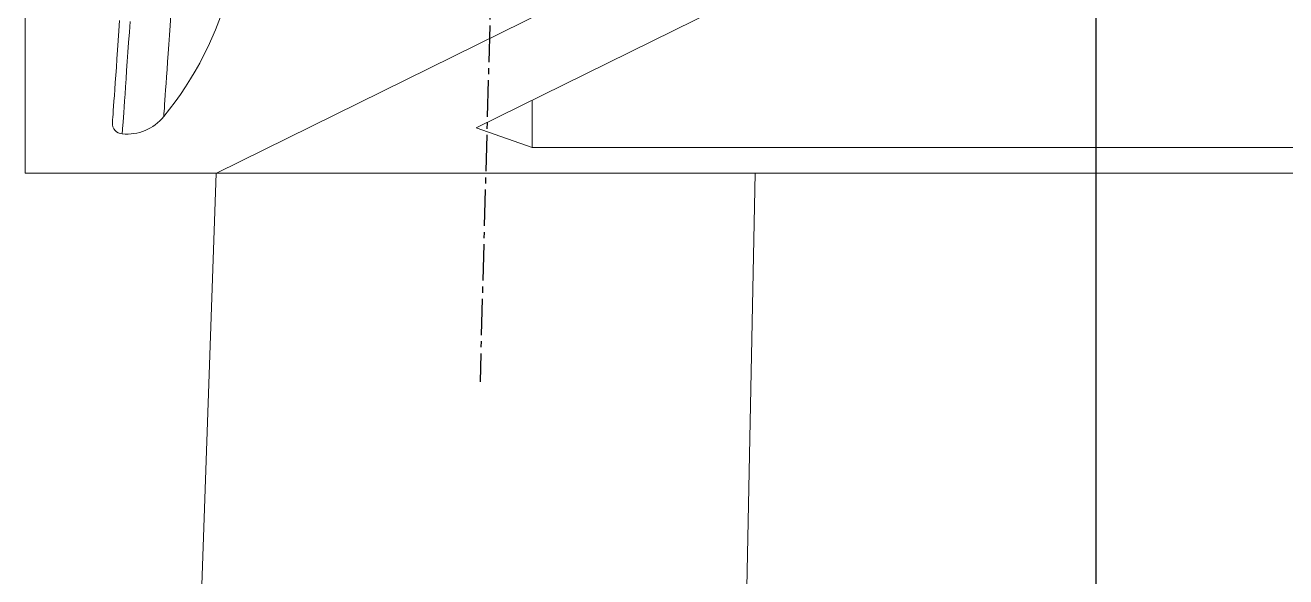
# Model space of a CAD drawing. Header units: millimetres. Extents: x 1587714 to 3094800, y -694377 to -413614.
# Drawn here: x 2056828 to 2057487, y -551262 to -550973 of the extents above; entities that cross this region are included whole.
import ezdxf

# ---------------------------------------------------------------- set-up
doc = ezdxf.new("R2010")
doc.units = ezdxf.units.MM
doc.linetypes.add('CENTER2', pattern=[28.575, 19.05, -3.175, 3.175, -3.175])
doc.layers.add('0_EJES', color=1, linetype='CENTER2')
doc.layers.add('M0_EQUIPOS', color=7, linetype='Continuous')

# ---------------------------------------------------------------- blocks, each defined once
blk = doc.blocks.new('poste doble terminal TM1')
at = {"layer": '0_EJES'}
blk.add_line((-306.82, 8143.43), (-322.19, 7585.92), dxfattribs=at)
at = {"layer": 'M0_EQUIPOS', "color": 7, "linetype": 'Continuous', "lineweight": 15}
for p, q in [((-560, 7798.46), (-560, 7695)), ((-460, 7695), (-252.43, 7797.35)), ((-324.16, 7718.65), (-165.27, 7797)), ((-294.85, 7733.1), (-294.85, 7708.45)), ((-294.85, 7708.45), (-324.16, 7718.65)), ((294.85, 7708.45), (-294.85, 7708.45)), ((-560, 7695), (-460, 7695)), ((-460.14, 7695), (-470.78, 7391.29)), ((460, 7695), (-460, 7695)), ((-184.41, 7391.29), (-178.3, 7695))]:
    blk.add_line(p, q, dxfattribs=at)
at = {"layer": 'M0_EQUIPOS', "color": 160, "linetype": 'Continuous', "lineweight": 15, "flags": 128}
for points in [[(-505.16, 7774.26), (-505.55, 7768.7), (-505.93, 7763.34), (-506.28, 7758.2), (-506.63, 7753.3), (-506.95, 7748.65), (-507.26, 7744.25), (-507.55, 7740.14), (-507.82, 7736.3), (-508.06, 7732.77), (-508.29, 7729.54), (-508.49, 7726.63), (-508.67, 7724.04), (-508.83, 7721.78), (-508.97, 7719.85), (-509.08, 7718.27), (-509.16, 7717.04), (-509.23, 7716.16), (-509.26, 7715.62), (-509.27, 7715.45)], [(-510.64, 7774.73), (-511.02, 7769.37), (-511.38, 7764.24), (-511.72, 7759.33), (-512.05, 7754.67), (-512.35, 7750.27), (-512.64, 7746.14), (-512.91, 7742.29), (-513.16, 7738.74), (-513.39, 7735.5), (-513.59, 7732.57), (-513.77, 7729.96), (-513.93, 7727.69), (-514.07, 7725.75), (-514.18, 7724.16), (-514.27, 7722.92), (-514.33, 7722.03), (-514.37, 7721.5), (-514.38, 7721.32)], [(-483.85, 7777.39), (-484.22, 7772.11), (-484.58, 7767.04), (-484.92, 7762.19), (-485.24, 7757.58), (-485.54, 7753.23), (-485.83, 7749.15), (-486.1, 7745.34), (-486.34, 7741.82), (-486.57, 7738.61), (-486.77, 7735.71), (-486.95, 7733.13), (-487.11, 7730.87), (-487.24, 7728.95), (-487.35, 7727.38), (-487.44, 7726.14), (-487.5, 7725.26), (-487.54, 7724.73), (-487.55, 7724.55)]]:
    blk.add_lwpolyline(points, dxfattribs=at)
at = {"layer": 'M0_EQUIPOS', "color": 160, "linetype": 'Continuous', "lineweight": 15}
for centre, radius, start, end in [((-627.01, 7838.35), 180, 320.78692, 345.34278), ((-508.89, 7720.93), 5.5, 176, 266.01508), ((-506.96, 7740.39), 25.05, 264.6896, 320.79003)]:
    blk.add_arc(centre, radius, start, end, dxfattribs=at)

msp = doc.modelspace()

# ---------------------------------------------------------------- linework, layer by layer
at = {"color": 8}
msp.add_line((2057387.7201, -578057.058), (2057387.7201, -529054.325), dxfattribs=at)

# ---------------------------------------------------------------- block references
msp.add_blockref('poste doble terminal TM1', (2057387.7201, -558745.6049))

doc.saveas('drawing.dxf')
